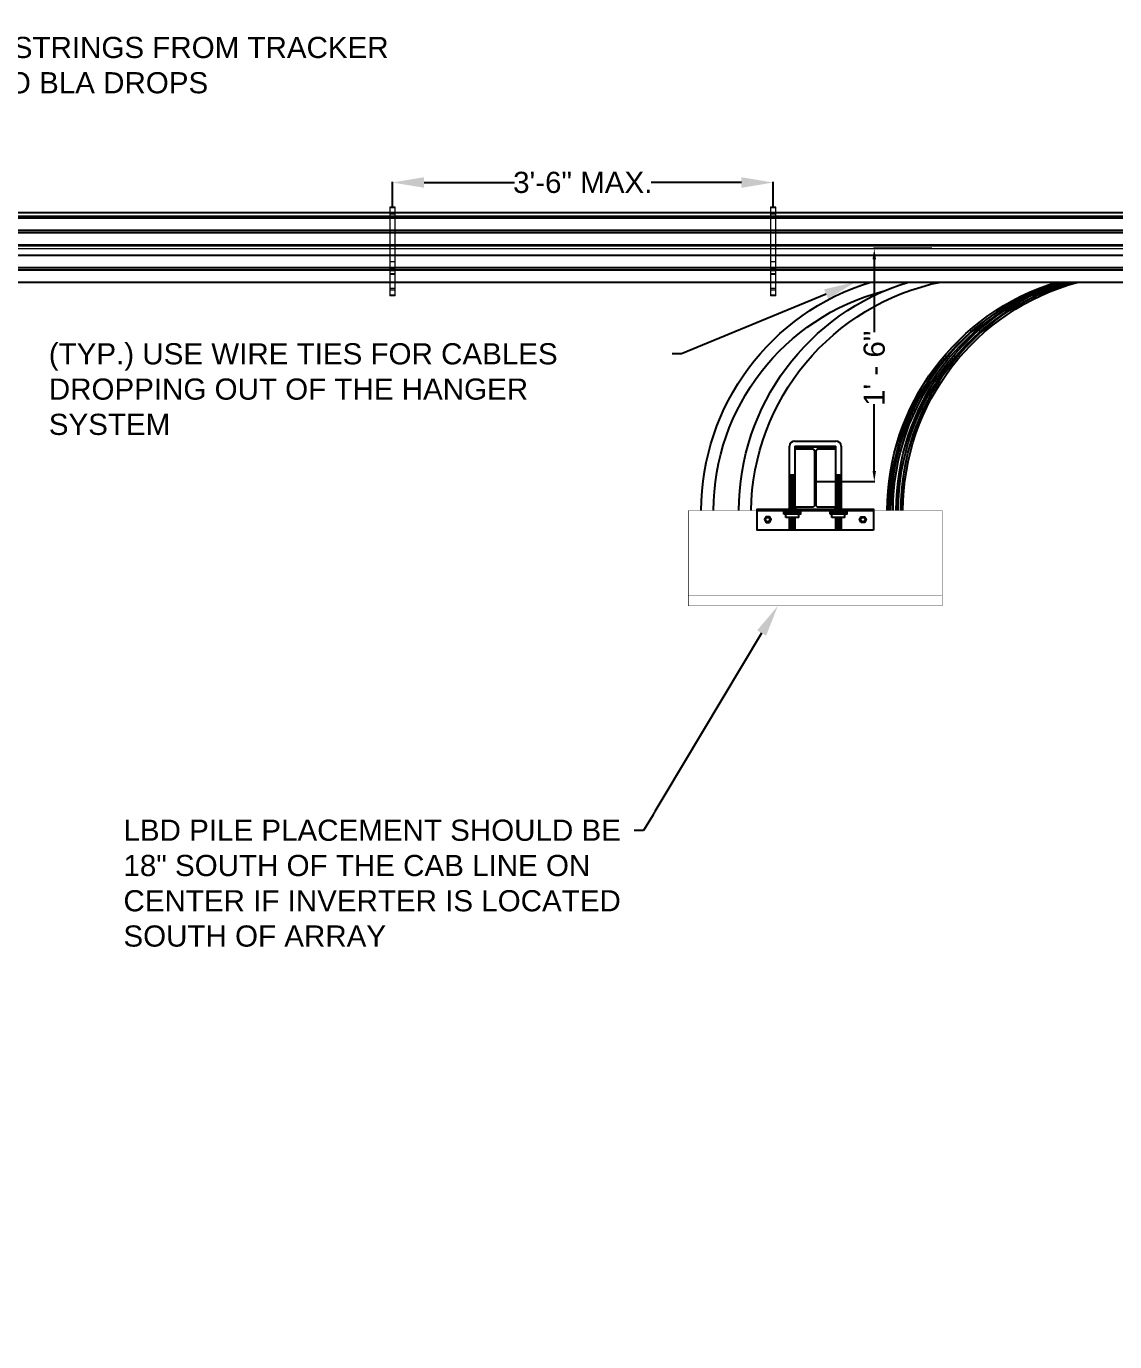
# Model space of a CAD drawing. Header units: feet. Extents: x -21 to 5170, y -254 to 1413.
# Drawn here: x 3472.3 to 3575.3, y -57.3 to 67 of the extents above; entities that cross this region are included whole.
import ezdxf
from ezdxf import colors
from ezdxf.entities.mleader import LeaderData, LeaderLine
from ezdxf.lldxf.tags import DXFTag
from ezdxf.math import Vec2, Vec3

# ---------------------------------------------------------------- set-up
doc = ezdxf.new("R2010")
doc.units = ezdxf.units.FT
doc.header["$MEASUREMENT"] = 0
for name, color, linetype in [('DC FEEEDERS', 1, 'Continuous'), ('G-ANNO-TEXT', 1, 'Continuous'), ('G-TEXT', 7, 'Continuous'), ('PV-AG-DC1', 142, 'DC1'), ('S-BOLT', 93, 'Continuous'), ('S-STEL-ANGL', 3, 'Continuous'), ('WIRE MANAGEMENT', 4, 'Continuous')]:
    doc.layers.add(name, color=color, linetype=linetype)
doc.layers.add('E-COMB-BOX', color=250, linetype='Continuous', lineweight=30)
doc.layers.add('G-NPLT', color=67, linetype='Continuous', plot=False)
doc.styles.add('NEI-A', font='arial.ttf')
tags = doc.linetypes.add('DC1', pattern='A,0.176989,-0.035266,["DC1",NEI-A,S=0.1,R=0,X=0,Y=-0.05],-0.314734,0.176989', length=0.703978).pattern_tags.tags
tags[6] = DXFTag(74, 10)
doc.dimstyles.new('NEI-A', dxfattribs={"dimtxt": 0.1, "dimasz": 0.125, "dimexe": 0.0625, "dimexo": 0.0625, "dimgap": 0.0625, "dimtad": 0, "dimtih": 1, "dimtoh": 1, "dimdec": 4, "dimzin": 3, "dimdsep": 46, "dimlunit": 4, "dimtxsty": 'NEI-A', "dimcen": 0, "dimadec": 0, "dimazin": 0, "dimtfac": 0.75, "dimtdec": 4, "dimtofl": 0, "dimtmove": 0, "dimatfit": 3, "dimfxl": 1, "dimfrac": 1, "dimtolj": 1, "dimtzin": 0, "dimarcsym": 0})

# ---------------------------------------------------------------- blocks, each defined once
blk = doc.blocks.new('BracketAngle_BottomView')
for p, q in [((81.54, 214.54), (70.54, 214.54)), ((72.41, 214.54), (72.41, 214.4)), ((74.41, 214.54), (74.41, 214.4)), ((77.66, 214.54), (77.66, 214.4)), ((79.66, 214.54), (79.66, 214.4))]:
    blk.add_line(p, q)
for points in [[(70.54, 216.4), (81.54, 216.4), (81.54, 214.4), (70.54, 214.4)], [(71.7, 215.68), (71.85, 215.4), (71.7, 215.13), (71.38, 215.13), (71.22, 215.4), (71.38, 215.68)], [(80.38, 215.68), (80.22, 215.4), (80.38, 215.13), (80.7, 215.13), (80.85, 215.4), (80.7, 215.68)]]:
    blk.add_lwpolyline(points, close=True)
for centre in [(71.54, 215.4), (80.54, 215.4)]:
    blk.add_circle(centre, 0.2)
blk = doc.blocks.new('*D12')
at = {"layer": 'Defpoints', "color": 0, "transparency": 16777216}
for p in [(3542.96, 52.21), (3506.96, 49.89), (3542.96, 49.89)]:
    blk.add_point(p, dxfattribs=at)
at = {"layer": 'G-ANNO-TEXT', "color": 0, "lineweight": -2, "transparency": 16777216}
for p, q in [((3506.96, 49.95), (3506.96, 52.28)), ((3542.96, 49.95), (3542.96, 52.28)), ((3509.96, 52.21), (3518.49, 52.21)), ((3539.96, 52.21), (3531.43, 52.21))]:
    blk.add_line(p, q, dxfattribs=at)
at = {"layer": 'G-ANNO-TEXT', "color": 0, "transparency": 16777216}
for points in [[(3509.96, 52.71), (3509.96, 51.71), (3506.96, 52.21)], [(3539.96, 52.71), (3539.96, 51.71), (3542.96, 52.21)]]:
    blk.add_solid(points, dxfattribs=at)
at = {"layer": 'G-ANNO-TEXT', "color": 0, "transparency": 16777216, "insert": (3524.96, 52.21), "char_height": 2, "attachment_point": 5, "style": 'NEI-A'}
blk.add_mtext('\\A1;3\'-6" MAX.', dxfattribs=at)
blk = doc.blocks.new('*D14')
at = {"layer": 'Defpoints', "color": 0, "transparency": 16777216}
for p in [(3558.04, 45.96, 0.12), (3547.02, 23.95), (3552.53, 23.95)]:
    blk.add_point(p, dxfattribs=at)
at = {"layer": 'G-ANNO-TEXT', "color": 0, "lineweight": -2, "transparency": 16777216}
for p, q in [((3557.98, 45.96), (3552.46, 45.96)), ((3552.53, 44.96), (3552.53, 38.05)), ((3552.53, 24.95), (3552.53, 31.25)), ((3547.08, 23.95), (3552.59, 23.95))]:
    blk.add_line(p, q, dxfattribs=at)
at = {"layer": 'G-ANNO-TEXT', "color": 0, "transparency": 16777216}
for points in [[(3552.36, 44.96), (3552.69, 44.96), (3552.53, 45.96)], [(3552.36, 24.95), (3552.69, 24.95), (3552.53, 23.95)]]:
    blk.add_solid(points, dxfattribs=at)
at = {"layer": 'G-ANNO-TEXT', "color": 0, "transparency": 16777216, "insert": (3552.53, 34.65), "char_height": 2, "attachment_point": 5, "rotation": 90, "style": 'NEI-A'}
blk.add_mtext('\\A1;1\' - 6"', dxfattribs=at)

msp = doc.modelspace()

# ---------------------------------------------------------------- hatches: boundary and pattern name
at = {"layer": 'S-BOLT'}
h = msp.add_hatch(dxfattribs=at)
h.set_pattern_fill('ANSI31', color=256)
h.set_pattern_definition([(45, (3525.4516, -46.79432), (-0.08838835, 0.08838835), [])])
h.paths.add_polyline_path([(3549.3891, 24.58792), (3548.8891, 24.58792), (3548.8891, 21.34568), (3549.3891, 21.34568)])
h.paths.add_polyline_path([(3549.3891, 20.54512), (3548.8891, 20.54512), (3548.8891, 19.38308), (3549.3891, 19.38308)])
h.paths.add_polyline_path([(3545.0141, 20.54747), (3544.5141, 20.54747), (3544.5141, 19.38542), (3545.0141, 19.38542)])
h.paths.add_polyline_path([(3544.5141, 24.58792), (3544.5141, 21.34568), (3545.0141, 21.34568), (3545.0141, 24.58792)])

# ---------------------------------------------------------------- linework, layer by layer
at = {"layer": 'DC FEEEDERS'}
for points in [[(3085.61697, 48.86683), (3718.38752, 48.86683)], [(3085.61697, 47.70683), (3718.38752, 47.70683)], [(3085.61697, 47.48488), (3718.38752, 47.48488)], [(3085.61697, 46.32488), (3718.38752, 46.32488)], [(3085.61697, 45.34749), (3718.38752, 45.34749)], [(3085.61697, 44.18749), (3718.38752, 44.18749)], [(3085.61697, 43.96554), (3718.38752, 43.96554)], [(3085.61697, 42.80554), (3718.38752, 42.80554)]]:
    msp.add_lwpolyline(points, dxfattribs=at)
for points in [[(3536.16106, 21.20568, -0.329466328), (3552.21149, 42.80554, -0.098766988)], [(3539.71751, 21.20568, -0.329466328), (3555.76794, 42.80554, -0.098766988)], [(3540.8775, 21.20275, -0.351802848), (3558.81523, 42.80554, -0.329466328)], [(3537.32105, 21.20275, -0.340666175), (3553.3814, 41.93065, -0.329466328)]]:
    msp.add_lwpolyline(points, format="xyb", dxfattribs=at)
at = {"layer": 'E-COMB-BOX', "const_width": 0.05}
for points in [[(3534.9516, 21.20568), (3534.9516, 12.20568), (3558.9516, 12.20568), (3558.9516, 21.20568)], [(3558.9516, 21.20568), (3534.9516, 21.20568)], [(3534.9516, 13.20568), (3558.9516, 13.20568)]]:
    msp.add_lwpolyline(points, dxfattribs=at)
at = {"layer": 'G-TEXT', "flags": 128}
msp.add_lwpolyline([(3545.0766, 21.34568), (3548.8266, 21.34568), (3548.8266, 21.51068), (3547.2661, 21.51068, -0.414213562), (3547.0161, 21.76068), (3547.0161, 26.79568, -0.414213562), (3547.2661, 27.04568), (3548.8266, 27.04568), (3548.8266, 27.21068), (3545.0766, 27.21068), (3545.0766, 27.04568), (3546.6371, 27.04568, -0.414213562), (3546.8871, 26.79568), (3546.8871, 21.76068, -0.414213562), (3546.6371, 21.51068), (3545.0766, 21.51068), (3545.0766, 21.34568)], format="xyb", dxfattribs=at)
at = {"layer": 'PV-AG-DC1', "flags": 128}
for points in [[(3656.84482, 49.34114), (3471.20998, 49.34114)], [(3657.38115, 49.00868), (3471.20998, 49.00868)]]:
    msp.add_lwpolyline(points, dxfattribs=at)
for points in [[(3553.7439, 21.20568, -0.329466328), (3569.79433, 42.80554, -0.329466328)], [(3553.9439, 21.20517, -0.338048409), (3570.51855, 42.80554, -0.329466328)], [(3554.09854, 21.20568, -0.329466328), (3570.14897, 42.80554, -0.329466328)], [(3554.29854, 21.20517, -0.338048409), (3570.87319, 42.80554, -0.329466328)], [(3554.59504, 21.20568, -0.329466328), (3570.64547, 42.80554, -0.329466328)], [(3554.79504, 21.20517, -0.338048409), (3571.36969, 42.80554, -0.329466328)], [(3555.03835, 21.20568, -0.329466328), (3571.08877, 42.80554, -0.329466328)], [(3555.23834, 21.20517, -0.338048409), (3571.81299, 42.80554, -0.329466328)]]:
    msp.add_lwpolyline(points, format="xyb", dxfattribs=at)
at = {"layer": 'S-BOLT'}
for p, q in [((3545.0141, 27.77542), (3548.8891, 27.77542)), ((3545.0141, 27.27542), (3548.8891, 27.27542)), ((3543.98584, 20.87547), (3543.98584, 21.20568)), ((3548.36084, 20.87312), (3548.36084, 21.20334)), ((3544.14799, 20.54747), (3544.14799, 20.87547)), ((3545.38021, 20.54747), (3544.14799, 20.54747)), ((3544.7641, 20.87547), (3544.92183, 21.04057)), ((3544.90995, 20.87547), (3545.06767, 21.04057)), ((3545.38021, 20.54747), (3545.38021, 20.87547)), ((3548.52299, 20.54512), (3548.52299, 20.87312)), ((3549.75521, 20.54512), (3548.52299, 20.54512)), ((3549.1391, 20.87312), (3549.29683, 21.03823)), ((3549.28495, 20.87312), (3549.44267, 21.03823)), ((3549.75521, 20.54512), (3549.75521, 20.87312))]:
    msp.add_line(p, q, dxfattribs=at)
for points in [[(3545.0141, 27.27542), (3545.0141, 21.34568), (3544.5141, 21.34568), (3544.5141, 27.27542)], [(3549.3891, 27.27542), (3549.3891, 21.34568), (3548.8891, 21.34568), (3548.8891, 27.27542)], [(3544.5141, 24.58792), (3545.0141, 24.58792)], [(3548.8891, 24.58792), (3549.3891, 24.58792)], [(3543.98584, 21.20568), (3545.54237, 21.20568)], [(3545.54237, 21.20568), (3545.54237, 20.87547), (3543.98584, 20.87547)], [(3548.36084, 21.20334), (3549.91737, 21.20334)], [(3549.91737, 21.20334), (3549.91737, 20.87312), (3548.36084, 20.87312)], [(3543.98584, 21.04057), (3545.54237, 21.04057)], [(3545.0141, 20.54747), (3545.0141, 19.38542), (3544.5141, 19.38542), (3544.5141, 20.54747)], [(3548.36084, 21.03823), (3549.91737, 21.03823)], [(3549.3891, 20.54512), (3549.3891, 19.38308), (3548.8891, 19.38308), (3548.8891, 20.54512)]]:
    msp.add_lwpolyline(points, dxfattribs=at)
for centre, start, end in [((3545.0141, 27.27542), 90, 180), ((3548.8891, 27.27542), 0, 90)]:
    msp.add_arc(centre, 0.5, start, end, dxfattribs=at)
at = {"layer": 'WIRE MANAGEMENT', "color": 4, "linetype": 'Continuous', "lineweight": 18, "elevation": 0.11854, "flags": 128}
for points in [[(3507.20998, 49.89166), (3506.70998, 49.89166)], [(3507.20998, 49.83058), (3506.70998, 49.83058)], [(3507.20998, 41.49166), (3507.20998, 49.89166)], [(3543.20998, 49.89166), (3542.70998, 49.89166)], [(3543.20998, 49.83058), (3542.70998, 49.83058)], [(3543.20998, 41.49166), (3543.20998, 49.89166)], [(3507.20998, 49.34707), (3506.70998, 49.34707)], [(3507.20998, 49.219), (3506.70998, 49.219)], [(3543.20998, 49.34707), (3542.70998, 49.34707)], [(3543.20998, 49.219), (3542.70998, 49.219)], [(3086.11697, 46.2381), (3743.26233, 46.2381)], [(3086.11697, 45.96003), (3743.26233, 45.96003)], [(3507.20998, 45.30885), (3506.70998, 45.30885)], [(3543.20998, 45.30885), (3542.70998, 45.30885)], [(3507.20998, 44.7266), (3506.70998, 44.7266)], [(3507.20998, 44.00039), (3506.70998, 44.00039)], [(3507.20998, 43.86482), (3506.70998, 43.86482)], [(3507.20998, 43.57974), (3506.70998, 43.57974)], [(3507.20998, 43.5185), (3506.70998, 43.5185)], [(3543.20998, 44.7266), (3542.70998, 44.7266)], [(3543.20998, 44.00039), (3542.70998, 44.00039)], [(3543.20998, 43.86482), (3542.70998, 43.86482)], [(3543.20998, 43.57974), (3542.70998, 43.57974)], [(3543.20998, 43.5185), (3542.70998, 43.5185)], [(3507.20998, 42.17738), (3506.70998, 42.17738)], [(3507.20998, 42.04181), (3506.70998, 42.04181)], [(3507.20998, 41.55274), (3506.70998, 41.55274)], [(3507.20998, 41.49166), (3506.70998, 41.49166)], [(3543.20998, 42.17738), (3542.70998, 42.17738)], [(3543.20998, 42.04181), (3542.70998, 42.04181)], [(3543.20998, 41.55274), (3542.70998, 41.55274)], [(3543.20998, 41.49166), (3542.70998, 41.49166)]]:
    msp.add_lwpolyline(points, dxfattribs=at)

# ---------------------------------------------------------------- block references
at = {"layer": 'S-STEL-ANGL', "rotation": 180}
msp.add_blockref('BracketAngle_BottomView', (3622.98868, 235.74962), dxfattribs=at)

# ---------------------------------------------------------------- dimensions: what is measured, and where the dimension line sits
at = {"layer": 'G-ANNO-TEXT'}
dim = msp.add_linear_dim(base=(3542.95998, 52.21259, 0.11854), p1=(3506.95998, 49.89166, 0.11854), p2=(3542.95998, 49.89166, 0.11854), text='3\'-6" MAX.', dimstyle='NEI-A', override={"dimtxt": 2, "dimasz": 3}, dxfattribs=at)
dim.commit()
dim.dimension.update_dxf_attribs({"geometry": '*D12', "text_midpoint": (3524.95998, 52.21259, 0.11854)})

# ---------------------------------------------------------------- next in the draw order: leaders
ml = msp.add_multileader_mtext('Standard', dxfattribs=at)
ml.set_content('(TYP.) DC STRINGS FROM TRACKER TABLES TO BLA DROPS', color=256, style='NEI-A')
ml.set_leader_properties()
ml.build(insert=Vec2(0, 0))
ml.multileader.update_dxf_attribs({"dogleg_length": 0.89968, "arrow_head_size": 3})
ctx = ml.context
ctx.base_point, ctx.char_height, ctx.arrow_head_size, ctx.landing_gap_size, ctx.plane_origin = Vec3(3455.86704, 64.95619), 2, 3, 1.53573, Vec3(3503.9041, 20.42008)
notes = []
notes.append((ctx, [(0, (1, 1, 0), (3454.96736, 64.95619), (1, 0), 0.89968, [(0, [(3438.9116, 49.33927)], 0, [])])]))
ctx.mtext.insert, ctx.mtext.width, ctx.mtext.flow_direction = Vec3(3457.40278, 65.97324), 49.1905321, 5
ctx.mtext.has_bg_fill, ctx.mtext.bg_color, ctx.mtext.bg_scale_factor, ctx.mtext.bg_transparency, ctx.mtext.use_window_bg_color = 1, -1073741824, 1.5, 0, 1
ml = msp.add_multileader_mtext('Standard', dxfattribs=at)
ml.set_content('\\pxql,t3.00005;(TYP.) USE WIRE TIES FOR CABLES DROPPING OUT OF THE HANGER SYSTEM', color=256, style='NEI-A')
ml.set_leader_properties()
ml.build(insert=Vec2(0, 0))
ml.multileader.update_dxf_attribs({"dogleg_length": 3.07146, "arrow_head_size": 3})
ctx = ml.context
ctx.base_point, ctx.char_height, ctx.arrow_head_size, ctx.landing_gap_size, ctx.plane_origin = Vec3(3473.16677, 36.00267), 2, 3, 1.53573, Vec3(4277.13823, -518.61759)
ctx.text_align_type = 2
notes.append((ctx, [(1, (1, 1, 0), (3534.30298, 36.00267), (-1, 0), 0.89968, [(1, [(3550.7441, 42.80554)], 0, [])])]))
ctx.mtext.insert, ctx.mtext.width, ctx.mtext.alignment, ctx.mtext.flow_direction = Vec3(3531.86757, 37.01972), 57.4006276, 3, 5
ctx.mtext.has_bg_fill, ctx.mtext.bg_color, ctx.mtext.bg_scale_factor, ctx.mtext.bg_transparency, ctx.mtext.use_window_bg_color = 1, -1073741824, 1.5, 0, 1
ml = msp.add_multileader_mtext('Standard', dxfattribs=at)
ml.set_content('LBD PILE PLACEMENT SHOULD BE 18" SOUTH OF THE CAB LINE ON CENTER IF INVERTER IS LOCATED SOUTH OF ARRAY', color=256, style='NEI-A')
ml.set_leader_properties()
ml.build(insert=Vec2(0, 0))
ml.multileader.update_dxf_attribs({"dogleg_length": 0.89968, "arrow_head_size": 3})
ctx = ml.context
ctx.base_point, ctx.char_height, ctx.arrow_head_size, ctx.landing_gap_size, ctx.plane_origin = Vec3(3479.9893, -9.02265), 2, 3, 1.53573, Vec3(3525.77533, -53.55877)
notes.append((ctx, [(1, (1, 1, 0), (3530.71078, -9.02265), (-1, 0), 0.89968, [(0, [(3543.41638, 12.20568)], 0, [])])]))
ctx.mtext.insert, ctx.mtext.width, ctx.mtext.flow_direction = Vec3(3481.52503, -8.0056), 49.1905321, 5
ctx.mtext.has_bg_fill, ctx.mtext.bg_color, ctx.mtext.bg_scale_factor, ctx.mtext.bg_transparency, ctx.mtext.use_window_bg_color = 1, -1073741824, 1.5, 0, 1
for ctx, leaders in notes:
    for number, flags, end, landing, length, lines in leaders:
        leader = LeaderData()
        leader.index, (leader.has_last_leader_line, leader.has_dogleg_vector, leader.attachment_direction) = number, flags
        leader.last_leader_point, leader.dogleg_vector, leader.dogleg_length = Vec3(end), Vec3(landing), length
        for number, points, colour, breaks in lines:
            line = LeaderLine()
            line.index, line.vertices, line.color, line.breaks = number, Vec3.list(points), colors.encode_raw_color(colour), breaks
            leader.lines.append(line)
        ctx.leaders.append(leader)

# ---------------------------------------------------------------- next in the draw order: linework, layer by layer
at = {"layer": 'WIRE MANAGEMENT', "color": 4, "linetype": 'Continuous', "lineweight": 18, "elevation": 0.11854, "flags": 128}
for points in [[(3506.70998, 49.89166), (3506.70998, 41.49166)], [(3542.70998, 49.89166), (3542.70998, 41.49166)]]:
    msp.add_lwpolyline(points, dxfattribs=at)

# ---------------------------------------------------------------- next in the draw order: dimensions: what is measured, and where the dimension line sits
at = {"layer": 'G-ANNO-TEXT'}
dim = msp.add_linear_dim(base=(3552.52535, 23.94901), p1=(3558.04491, 45.96003, 0.11854), p2=(3547.0161, 23.94901), angle=90, text='1\' - 6"', dimstyle='NEI-A', override={"dimtxt": 2, "dimasz": 1}, dxfattribs=at)
dim.commit()
dim.dimension.update_dxf_attribs({"geometry": '*D14', "text_midpoint": (3552.52535, 34.64825), "dimtype": 160, "text_rotation": 90})

# ---------------------------------------------------------------- next in the draw order: leaders
at = {"layer": 'G-NPLT'}
ml = msp.add_multileader_mtext('Standard', dxfattribs=at)
ml.set_content('\\A1;GAMECHANGE', color=256, style='NEI-A')
ml.set_leader_properties()
ml.build(insert=Vec2(0, 0))
ml.multileader.update_dxf_attribs({"dogleg_length": 0.89968, "arrow_head_size": 64.60241})
ctx = ml.context
ctx.base_point, ctx.char_height, ctx.arrow_head_size, ctx.landing_gap_size, ctx.plane_origin = Vec3(3193.50933, -201.22638), 43.068273, 64.60241, 33.07065, Vec3(19000.63376, -11807.0407)
notes = []
notes.append((ctx, [(0, (0, 0, 0), (0, 0), (1, 0), 1, [])]))
ctx.mtext.insert, ctx.mtext.width, ctx.mtext.flow_direction = Vec3(3226.57997, -179.32502), 410.8719117, 5
ctx.mtext.has_bg_fill, ctx.mtext.bg_color, ctx.mtext.bg_scale_factor, ctx.mtext.bg_transparency, ctx.mtext.use_window_bg_color = 1, -1073741824, 1.5, 0, 1
for ctx, leaders in notes:
    for number, flags, end, landing, length, lines in leaders:
        leader = LeaderData()
        leader.index, (leader.has_last_leader_line, leader.has_dogleg_vector, leader.attachment_direction) = number, flags
        leader.last_leader_point, leader.dogleg_vector, leader.dogleg_length = Vec3(end), Vec3(landing), length
        for number, points, colour, breaks in lines:
            line = LeaderLine()
            line.index, line.vertices, line.color, line.breaks = number, Vec3.list(points), colors.encode_raw_color(colour), breaks
            leader.lines.append(line)
        ctx.leaders.append(leader)

# ---------------------------------------------------------------- next in the draw order: leaders
ml = msp.add_multileader_mtext('Standard', dxfattribs=at)
ml.set_content('\\A1;FTC', color=256, style='NEI-A')
ml.set_leader_properties()
ml.build(insert=Vec2(0, 0))
ml.multileader.update_dxf_attribs({"dogleg_length": 0.89968, "arrow_head_size": 64.60241})
ctx = ml.context
ctx.base_point, ctx.char_height, ctx.arrow_head_size, ctx.landing_gap_size, ctx.plane_origin = Vec3(4694.02381, -210.43336), 43.068273, 64.60241, 33.07065, Vec3(20345.48813, -11807.0407)
notes = []
notes.append((ctx, [(0, (0, 0, 0), (0, 0), (1, 0), 1, [])]))
ctx.mtext.insert, ctx.mtext.width, ctx.mtext.flow_direction = Vec3(4727.09445, -188.532), 126.6975761, 5
ctx.mtext.has_bg_fill, ctx.mtext.bg_color, ctx.mtext.bg_scale_factor, ctx.mtext.bg_transparency, ctx.mtext.use_window_bg_color = 1, -1073741824, 1.5, 0, 1
for ctx, leaders in notes:
    for number, flags, end, landing, length, lines in leaders:
        leader = LeaderData()
        leader.index, (leader.has_last_leader_line, leader.has_dogleg_vector, leader.attachment_direction) = number, flags
        leader.last_leader_point, leader.dogleg_vector, leader.dogleg_length = Vec3(end), Vec3(landing), length
        for number, points, colour, breaks in lines:
            line = LeaderLine()
            line.index, line.vertices, line.color, line.breaks = number, Vec3.list(points), colors.encode_raw_color(colour), breaks
            leader.lines.append(line)
        ctx.leaders.append(leader)

doc.saveas('drawing.dxf')
